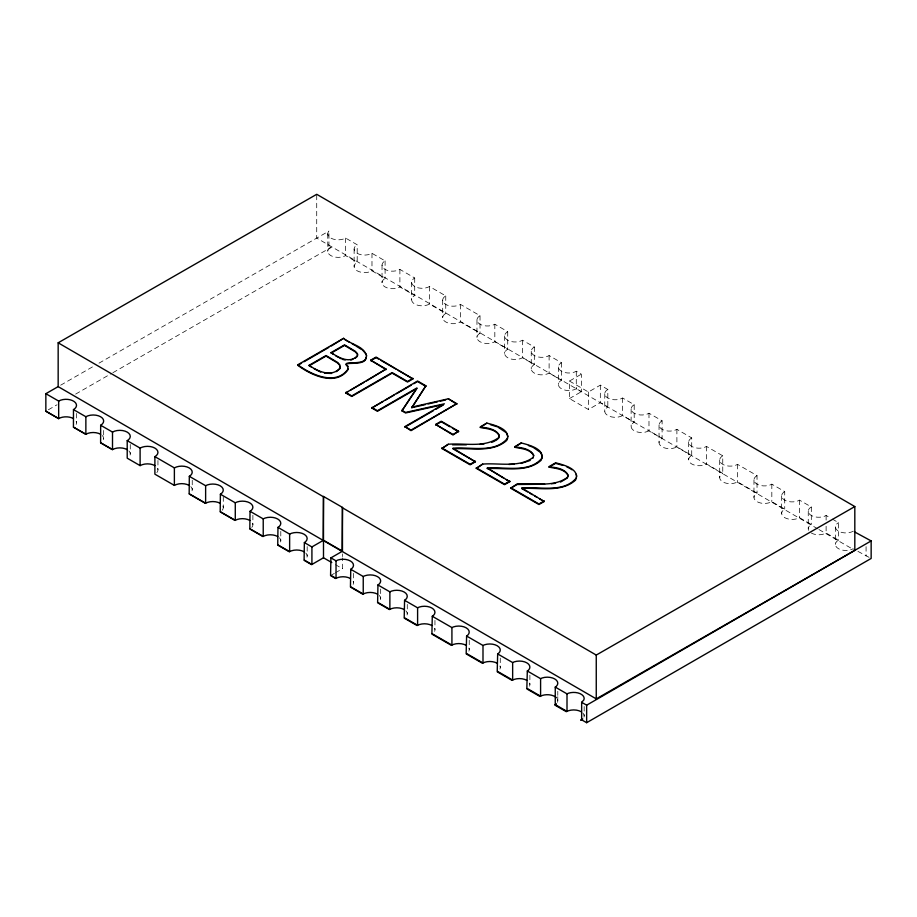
<?xml version="1.0" encoding="UTF-8"?>
<svg xmlns="http://www.w3.org/2000/svg" width="917" height="917" viewBox="0 0 917 917"><rect width="100%" height="100%" fill="white"/><g stroke="black" fill="none" stroke-linecap="round" stroke-linejoin="round"><path stroke-width="0.69" stroke-dasharray="4.58 3.44" d="M112.906 372.692L331.22 247.292L328.951 248.61L328.951 231.073L328.114 232.253A10.465 6.041 0 0 0 332.986 239.039A10.465 6.041 0 0 0 345.617 238.088L357.194 244.77L357.194 262.285A10.465 6.041 0 0 0 357.194 270.824A10.465 6.041 0 0 0 371.981 270.824L385.094 278.401A10.465 6.041 0 0 0 385.094 286.941A10.465 6.041 0 0 0 399.892 286.941L414.713 295.492A10.465 6.041 0 0 0 414.713 304.043A10.465 6.041 0 0 0 429.511 304.043L445.754 313.419A10.465 6.041 0 0 0 445.754 321.959A10.465 6.041 0 0 0 460.552 321.959L480.027 333.203A10.465 6.041 0 0 0 480.027 341.743A10.465 6.041 0 0 0 494.825 341.743L507.72 349.194A10.465 6.041 0 0 0 507.72 357.733A10.465 6.041 0 0 0 522.518 357.733L534.324 364.553A10.465 6.041 0 0 0 534.324 373.093A10.465 6.041 0 0 0 549.111 373.093L561.479 380.234A10.465 6.041 0 0 0 561.479 388.774A10.465 6.041 0 0 0 576.277 388.774L581.355 391.708L581.355 374.182L576.277 371.247A10.465 6.041 0 0 1 561.479 371.247A10.465 6.041 0 0 1 561.479 362.708L549.111 355.567A10.465 6.041 0 0 1 534.324 355.567A10.465 6.041 0 0 1 534.324 347.027L522.518 340.218A10.465 6.041 0 0 1 507.72 340.218A10.465 6.041 0 0 1 507.72 331.667L494.825 324.228A10.465 6.041 0 0 1 480.027 324.228A10.465 6.041 0 0 1 480.027 315.689L460.552 304.444A10.465 6.041 0 0 1 445.754 304.444A10.465 6.041 0 0 1 445.754 295.893L429.511 286.517A10.465 6.041 0 0 1 414.713 286.517A10.465 6.041 0 0 1 414.713 277.977L399.892 269.415A10.465 6.041 0 0 1 385.094 269.415A10.465 6.041 0 0 1 385.094 260.875L371.981 253.31A10.465 6.041 0 0 1 357.194 253.31A10.465 6.041 0 0 1 357.194 244.77M330.819 247.063L328.114 249.768A10.465 6.041 0 0 0 332.986 256.565A10.465 6.041 0 0 0 345.617 255.602L357.194 262.285M808.611 530.313A10.465 6.041 0 0 1 811.316 524.478L799.509 517.658A10.465 6.041 0 0 1 784.723 517.658A10.465 6.041 0 0 1 784.723 509.118L771.827 501.668A10.465 6.041 0 0 1 757.029 501.668A10.465 6.041 0 0 1 757.029 493.128L737.555 481.883A10.465 6.041 0 0 1 722.756 481.883A10.465 6.041 0 0 1 722.756 473.344L706.514 463.968A10.465 6.041 0 0 1 691.716 463.968A10.465 6.041 0 0 1 691.716 455.417L676.895 446.866A10.465 6.041 0 0 1 662.097 446.866A10.465 6.041 0 0 1 662.097 438.326L648.984 430.749A10.465 6.041 0 0 1 634.197 430.749A10.465 6.041 0 0 1 634.197 422.21L622.62 415.527A10.465 6.041 0 0 1 607.822 415.527A10.465 6.041 0 0 1 607.822 406.988L600.326 402.655L588.427 409.521L569.468 398.574L569.468 381.048L581.355 374.182M569.468 398.574L581.355 391.708M569.468 381.048L588.427 392.006L600.326 385.14L607.822 389.461L607.822 406.988M330.899 575.395L334.373 573.389M335.53 572.724L342.465 568.723L342.465 557.937M60.637 385.197L94.038 366.009M98.99 363.166L328.951 231.073M48.337 409.784L57.026 404.787M75.653 394.092L111.656 373.402M857.934 551.381L871.15 558.453M607.822 389.461A10.465 6.041 0 0 0 607.822 398.012A10.465 6.041 0 0 0 622.62 398.012L634.197 404.695L634.197 422.21M634.197 404.695A10.465 6.041 0 0 0 634.197 413.235A10.465 6.041 0 0 0 648.984 413.235L662.097 420.8L662.097 438.326M662.097 420.8A10.465 6.041 0 0 0 662.097 429.339A10.465 6.041 0 0 0 676.895 429.339L691.716 437.902L691.716 455.417M691.716 437.902A10.465 6.041 0 0 0 691.716 446.441A10.465 6.041 0 0 0 706.514 446.441L722.756 455.818L722.756 473.344M722.756 455.818A10.465 6.041 0 0 0 722.756 464.369A10.465 6.041 0 0 0 737.555 464.369L757.029 475.614L757.029 493.128M757.029 475.614A10.465 6.041 0 0 0 757.029 484.153A10.465 6.041 0 0 0 771.827 484.153L784.723 491.592L784.723 509.118M784.723 491.592A10.465 6.041 0 0 0 784.723 500.143A10.465 6.041 0 0 0 799.509 500.143L811.316 506.952L811.316 524.478M811.316 506.952A10.465 6.041 0 0 0 811.316 515.492A10.465 6.041 0 0 0 826.114 515.492L831.066 518.357M832.292 519.068L838.482 522.633L838.482 540.159A10.465 6.041 0 0 0 838.482 548.698A10.465 6.041 0 0 0 853.269 548.698M811.316 533.018A10.465 6.041 0 0 0 826.114 533.018L838.482 540.159M335.347 564.62L342.465 568.723M817.712 528.822L316.72 238.099L316.72 194.301M818.938 529.545L854.816 550.36M866.072 546.658L866.072 556.092M835.41 526.908L835.41 544.423M826.114 515.492L826.114 520.89M826.114 526.278L826.114 533.018M808.255 511.228L808.255 528.742M799.509 500.143L799.509 517.658M781.651 495.868L781.651 513.382M771.827 484.153L771.827 501.668M753.969 479.878L753.969 497.404M737.555 464.369L737.555 481.883M719.696 460.093L719.696 477.608M706.514 446.441L706.514 463.968M688.656 442.177L688.656 459.692M676.895 429.339L676.895 446.866M659.036 425.075L659.036 442.59M648.984 413.235L648.984 430.749M631.125 408.959L631.125 426.485M622.62 398.012L622.62 415.527M604.762 393.737L604.762 411.252M600.326 385.14L600.326 402.655M588.427 392.006L588.427 409.521M584.163 706.526L584.163 715.959M576.277 371.247L576.277 388.774M561.479 362.708L561.479 380.234M558.419 366.983L558.419 384.498M557.8 691.303L557.8 695.35M557.8 696.691L557.8 700.737M549.111 355.567L549.111 373.093M534.324 347.027L534.324 364.553M531.252 351.303L531.252 368.817M529.888 675.187L529.888 684.621M522.518 340.218L522.518 357.733M507.72 331.667L507.72 349.194M504.659 335.943L504.659 353.458M500.269 658.097L500.269 667.53M494.825 324.228L494.825 341.743M480.027 315.689L480.027 333.203M476.966 319.953L476.966 337.479M469.229 640.169L469.229 649.603M460.552 304.444L460.552 321.959M445.754 295.893L445.754 313.419M442.693 300.168L442.693 317.683M434.956 620.385L434.956 629.819M429.511 286.517L429.511 304.043M414.713 277.977L414.713 295.492M411.653 282.253L411.653 299.767M407.274 604.395L407.274 613.828M399.892 269.415L399.892 286.941M385.094 260.875L385.094 278.401M382.034 265.151L382.034 282.665M380.67 589.035L380.67 598.469M371.981 253.31L371.981 270.824M354.122 249.034L354.122 266.56M353.515 573.354L353.515 582.799M345.617 238.088L345.617 255.602M342.465 553.902L342.465 556.596M327.759 233.812L327.759 251.327M307.172 546.601L307.172 556.034M280.797 531.379L280.797 540.812M252.886 515.262L252.886 524.696M223.278 496.819L223.278 507.605M192.238 480.244L192.238 489.678M157.953 460.46L157.953 469.894M130.271 444.47L130.271 453.904M103.667 430.463L103.667 438.544M76.512 413.429L76.512 422.875M305.762 553.02A10.465 6.041 0 0 1 306.817 557.605M279.398 537.798A10.465 6.041 0 0 1 279.398 543.838M252.53 523.137A10.465 6.041 0 0 1 251.487 527.722M222.923 506.035A10.465 6.041 0 0 1 221.868 510.62M190.828 486.663A10.465 6.041 0 0 1 191.882 491.248M157.598 468.335A10.465 6.041 0 0 1 156.555 472.908M128.873 450.889A10.465 6.041 0 0 1 129.916 455.474M102.268 435.529A10.465 6.041 0 0 1 102.268 441.57M76.145 421.304A10.454 6.041 0 0 1 76.145 424.433M582.765 712.945A10.465 6.041 0 0 1 583.808 717.53M353.16 581.229A10.465 6.041 0 0 1 353.16 584.358M468.874 648.044A10.465 6.041 0 0 1 468.874 651.173M405.864 610.814A10.465 6.041 0 0 1 405.864 616.854M557.444 699.178A10.465 6.041 0 0 1 557.444 702.296M434.601 628.26A10.465 6.041 0 0 1 434.601 631.377M379.271 595.454A10.465 6.041 0 0 1 379.271 601.495M499.914 665.96A10.465 6.041 0 0 1 499.914 669.089M529.533 683.062A10.465 6.041 0 0 1 529.533 686.191M853.269 531.172A10.465 6.041 0 0 1 838.482 531.172A10.465 6.041 0 0 1 838.482 522.633"/><path stroke-width="1.38" d="M366.571 355.464L366.101 357.974C364.851 367.201 339.462 360.14 347.818 366.617M340.333 366.651L339.898 368.198C331.415 377.735 317.591 371.316 309.121 365.287L311.597 367.27M532.96 458.133L533.717 455.245C530.748 448.768 519.973 447.038 514.701 447.267C521.257 448.688 530.404 448.917 533.717 455.795M357.699 354.799L357.343 355.853C349.686 364.026 338.476 357.561 331.117 352.587L333.421 354.466M507.72 438.028C495.077 453.835 470.375 446.568 452.906 448.23L475.419 461.778L470.157 464.816L441.891 448.493L448.321 444.241C464.747 442.877 484.348 448.081 498.573 437.73L499.329 435.392C496.349 428.915 485.586 427.184 480.313 427.414C486.87 428.835 496.017 429.064 499.329 435.942L498.573 438.28L495.822 440.561M542.119 457.881C529.464 473.688 504.774 466.421 487.294 468.094L503.892 478.215M576.506 477.734C563.863 493.541 539.162 486.274 521.693 487.947L544.205 501.496L538.944 504.533L510.677 488.211L517.108 483.947C533.534 482.594 553.134 487.787 567.359 477.436L568.116 475.109C565.136 468.621 554.372 466.891 549.1 467.131C555.656 468.553 564.803 468.782 568.116 475.648L567.359 477.986L560.493 482.09M348.047 369.058C335.943 386.309 310.943 374.583 297.83 364.771L297.83 365.321C310.943 375.133 335.943 386.848 348.047 369.608L347.818 366.066C339.462 359.602 364.851 366.651 366.101 357.435M425.339 404.592L411.802 407.687L425.866 385.805L417.556 381.002L371.752 407.996L377.437 411.286L416.914 388.499L401.898 410.839L405.589 412.971L442.991 404.672M411.802 407.687L425.866 385.805M401.898 410.839L416.914 387.948L377.437 410.736L371.752 407.457M355.017 358.375L357.343 356.392L357.481 353.71L355.2 351.222L344.528 344.849L331.117 352.587M532.96 457.583C518.747 467.934 499.135 462.741 482.709 464.094L476.278 468.358L504.556 484.68L509.818 481.643L487.294 468.094M100.606 434.28A10.465 6.041 0 0 0 87.975 433.317L85.808 434.28L73.44 427.139L73.475 409.601L75.114 408.363A10.454 6.041 0 0 0 72.42 400.557A10.454 6.041 0 0 0 58.665 401.073L45.85 393.691L45.85 411.206L58.654 418.599M73.44 427.139L85.866 434.257L85.866 416.731L73.475 409.601M127.211 449.639A10.465 6.041 0 0 0 114.579 448.677L112.413 449.639L100.606 442.819L100.664 425.259L102.268 424.044A10.465 6.041 0 0 0 100.606 416.754A10.465 6.041 0 0 0 87.975 415.802L85.866 416.731M154.893 465.618A10.465 6.041 0 0 0 142.273 464.667L140.106 465.618L127.211 458.179L127.211 440.653L128.873 439.403A10.465 6.041 0 0 0 127.211 432.113A10.465 6.041 0 0 0 114.579 431.15L112.504 432.079L100.664 425.259M189.166 485.414A10.465 6.041 0 0 0 176.545 484.451L174.379 485.414L154.893 474.169L154.893 456.643L156.555 455.394A10.465 6.041 0 0 0 154.893 448.104A10.465 6.041 0 0 0 142.273 447.141L140.106 448.104L127.211 440.653M220.206 503.33A10.465 6.041 0 0 0 207.586 502.367L205.419 503.33L189.166 493.954L189.315 476.324L190.828 475.178A10.465 6.041 0 0 0 189.166 467.888A10.465 6.041 0 0 0 176.545 466.936L174.379 467.888L154.893 456.643M249.825 520.432A10.465 6.041 0 0 0 237.194 519.469L235.027 520.432L220.206 511.869L220.389 494.217L221.868 493.105A10.465 6.041 0 0 0 220.206 485.815A10.465 6.041 0 0 0 207.586 484.852L205.626 485.712L189.315 476.324M277.736 536.548A10.465 6.041 0 0 0 265.105 535.585L262.938 536.548L249.825 528.971L250.032 511.296L251.487 510.196A10.465 6.041 0 0 0 249.825 502.906A10.465 6.041 0 0 0 237.194 501.954L235.279 502.803L220.389 494.217M304.1 551.77A10.465 6.041 0 0 0 291.48 550.808L289.313 551.77L277.736 545.088L277.966 527.39L279.398 526.312A10.465 6.041 0 0 0 277.736 519.022A10.465 6.041 0 0 0 265.105 518.059L263.225 518.896L250.032 511.296M331.794 562.568L323.495 557.777L311.597 564.643L304.1 560.31L304.364 542.589L305.762 541.534A10.465 6.041 0 0 0 304.1 534.244A10.465 6.041 0 0 0 291.48 533.293L289.634 534.107L277.966 527.39M377.609 594.205A10.465 6.041 0 0 0 364.977 593.242L362.811 594.205L350.443 587.063L350.752 569.308L352.105 568.288A10.465 6.041 0 0 0 350.443 560.998A10.465 6.041 0 0 0 337.823 560.046L336.035 560.837L330.899 557.88L330.567 575.589L335.656 578.524L337.823 577.561A10.465 6.041 0 0 1 350.443 578.524M404.202 609.564A10.465 6.041 0 0 0 391.582 608.601L389.416 609.564L377.609 602.744L377.942 584.966L379.271 583.969A10.465 6.041 0 0 0 377.609 576.678A10.465 6.041 0 0 0 364.977 575.727L363.235 576.495L350.752 569.308M431.896 625.543A10.465 6.041 0 0 0 419.264 624.592L417.097 625.543L404.202 618.104L404.569 600.303L405.864 599.328A10.465 6.041 0 0 0 404.202 592.038A10.465 6.041 0 0 0 391.582 591.075L389.874 591.843L377.942 584.966M466.168 645.339A10.465 6.041 0 0 0 453.548 644.376L451.382 645.339L431.896 634.094L432.285 616.27L433.558 615.318A10.465 6.041 0 0 0 431.896 608.028A10.465 6.041 0 0 0 419.264 607.065L417.602 607.811L404.569 600.303M497.209 663.255A10.465 6.041 0 0 0 484.589 662.292L482.422 663.255L466.168 653.878L466.604 636.031L467.83 635.103A10.465 6.041 0 0 0 466.168 627.813A10.465 6.041 0 0 0 453.548 626.861L451.921 627.572L432.285 616.27M526.828 680.357A10.465 6.041 0 0 0 514.196 679.394L512.03 680.357L497.209 671.794L497.667 653.936L498.871 653.03A10.465 6.041 0 0 0 497.209 645.74A10.465 6.041 0 0 0 484.589 644.777L482.995 645.476L466.604 636.031M556.401 697.722A10.465 6.041 0 0 0 542.107 695.51L539.941 696.473L526.828 688.896L527.321 671.003L528.49 670.121A10.465 6.041 0 0 0 526.828 662.831A10.465 6.041 0 0 0 514.196 661.879L512.649 662.555L497.667 653.936M555.255 687.097L567.004 693.86L567.004 711.386L555.255 704.623L555.255 687.097L556.401 686.237A10.465 6.041 0 0 0 554.739 678.947A10.465 6.041 0 0 0 542.107 677.984L540.594 678.66L527.321 671.003M556.401 703.763L554.739 705.013L566.316 711.695L568.483 710.732A10.465 6.041 0 0 1 581.103 711.695M581.653 719.822L581.653 702.296L583.808 700.003A10.465 6.041 0 0 0 580.071 693.653A10.465 6.041 0 0 0 568.483 693.218L567.004 693.86M581.103 720.235L582.765 718.985M336.379 371.626L339.898 368.737L339.76 364.828L337.594 362.444L326.039 355.521L309.121 365.287M297.83 364.771L343.634 338.327C350.477 344.437 364.175 345.904 366.571 356.014M297.83 365.321L301.544 363.178M304.02 361.745L328.779 347.451M331.255 346.018L343.634 338.327M309.121 365.837L326.039 356.071L337.594 362.983L339.76 365.379M331.117 353.137L344.528 345.4L355.2 351.773L357.481 354.26M386.057 369.62L370.674 360.198L376.085 357.068L412.937 378.893L407.526 382.022L392.144 373.139L351.75 396.453L345.663 392.935L386.057 369.07L366.468 380.922M370.674 360.736L376.085 357.619L378.549 359.028M345.663 392.935L348.116 391.525M350.558 390.115L364.026 382.343M345.663 392.396L351.75 395.915L392.144 372.589L407.526 381.472L412.937 378.343M371.752 407.996L382.893 401.566M385.369 400.144L394.035 395.135M396.511 393.702L411.366 385.129M413.842 383.696L417.556 381.552L425.866 386.355M411.802 407.137L448.356 398.792L456.815 403.675L410.999 430.669L404.913 426.6L444.378 403.812L405.589 412.432L401.898 410.3M404.913 427.15L433.282 410.77M435.747 409.349L443.152 405.073M404.913 426.6L410.999 430.119L456.815 403.675M435.678 424.433L441.249 421.224L458.592 431.231L453.021 435.002L435.678 424.433L453.021 434.452L458.592 431.231M435.678 424.984L441.249 421.763L449.915 426.772M323.197 540.422L323.495 496.452L342.465 507.399L342.465 551.197L330.899 557.88M441.891 448.493L448.321 444.241M480.313 426.863L486.835 423.104C494.423 425.064 511.938 429.305 506.7 440.469C492.188 453.262 470.49 447.599 452.906 448.78L475.419 461.778M480.313 427.414L486.835 423.104M342.121 551.404L342.465 507.399M304.364 542.589L311.918 546.933L323.495 540.251L342.465 551.197M441.891 447.943L470.157 464.266L475.419 461.228M476.278 468.358L482.709 464.094M514.701 446.728L521.223 442.957C528.811 444.917 546.337 449.158 541.099 460.323C526.576 473.126 504.889 467.452 487.294 468.633M514.701 447.267L521.223 442.957M476.278 467.808L504.556 484.13L509.818 481.093M510.677 488.211L517.108 484.497L544.664 484.245M549.1 466.581L555.622 462.81C563.21 464.77 580.725 469.011 575.486 480.187C560.963 492.979 539.276 487.305 521.693 488.497L527.619 491.913M549.1 467.131L555.622 463.36L562.786 465.355M510.677 487.661L538.944 503.983L544.205 500.946M581.653 702.296L586.651 705.184L871.15 540.927L871.15 558.453L586.651 722.699L581.332 719.639L580.702 720.005M58.161 342.809L316.72 194.301L854.816 506.562L854.816 550.36L596.256 698.88L58.161 386.619L58.161 342.809L323.197 496.624M45.85 393.691L58.161 386.619M342.121 507.594L596.256 655.07L854.816 506.562M491.707 442.384L494.79 441.008M530.209 460.414L521.154 463.44M350.867 360.094L352.942 359.235M428.044 403.973L437.524 401.806M440.229 401.188L445.639 399.95M479.981 444.332L484.05 443.885M551.484 483.752L555.542 483.293M331.622 373.448L324.458 373.219M508.901 464.449L514.38 464.185M466.363 444.825L452.551 444.825M342.545 359.395L345.216 360.003M490.423 424.64L496.659 426.646M528.398 445.49L532.387 447.015M871.15 540.927L854.438 531.849M498 427.162L506.207 432.618L507.984 436.584M533.511 447.576L540.606 452.482L542.383 456.448M566.775 466.868L569.021 467.991M339.164 357.699L341.411 358.834M314.072 368.691L320.744 372.119M344.849 339.577L349.709 342.385M352.139 343.783L354.57 345.193M381.002 360.45L395.743 368.966M398.196 370.376L412.937 378.893M456.815 404.214L448.356 398.792M370.674 360.198L386.057 369.07M335.725 355.807L338.029 357.137M452.402 428.205L458.592 431.781M506.264 479.58L509.818 481.643M529.98 493.289L532.353 494.653M534.726 496.017L537.098 497.392M539.471 498.756L544.205 501.496M45.85 411.206L58.665 418.588A10.454 6.041 0 0 1 73.44 418.599M100.664 442.773L112.504 449.594L112.504 432.079M189.315 493.839L205.626 503.238L205.626 485.712M220.389 511.743L235.279 520.317L235.279 502.803M250.032 528.811L263.225 536.411L263.225 518.896M277.966 544.904L289.634 551.621L289.634 534.107M304.364 560.115L311.918 564.459L311.918 546.933M330.899 575.395L336.035 578.352L336.035 560.837M350.752 586.834L363.235 594.021L363.235 576.495M377.942 602.492L389.874 609.358L389.874 591.843M404.569 617.829L417.602 625.325L417.602 607.811M432.285 633.796L451.921 645.098L451.921 627.572M466.604 653.557L482.995 663.002L482.995 645.476M497.667 671.45L512.649 680.082L512.649 662.555M527.321 688.529L540.594 696.175L540.594 678.66M355.785 345.892L361.63 349.572M570.145 468.553L572.013 469.791M362.8 350.317L365.963 353.905M576.266 474.295L576.77 476.301M596.256 655.07L596.256 698.88M586.651 705.184L586.651 722.699M323.495 496.452L323.495 557.777M174.379 467.888L174.379 485.414M140.106 448.104L140.106 465.618M58.665 401.073L58.665 418.588"/></g></svg>
